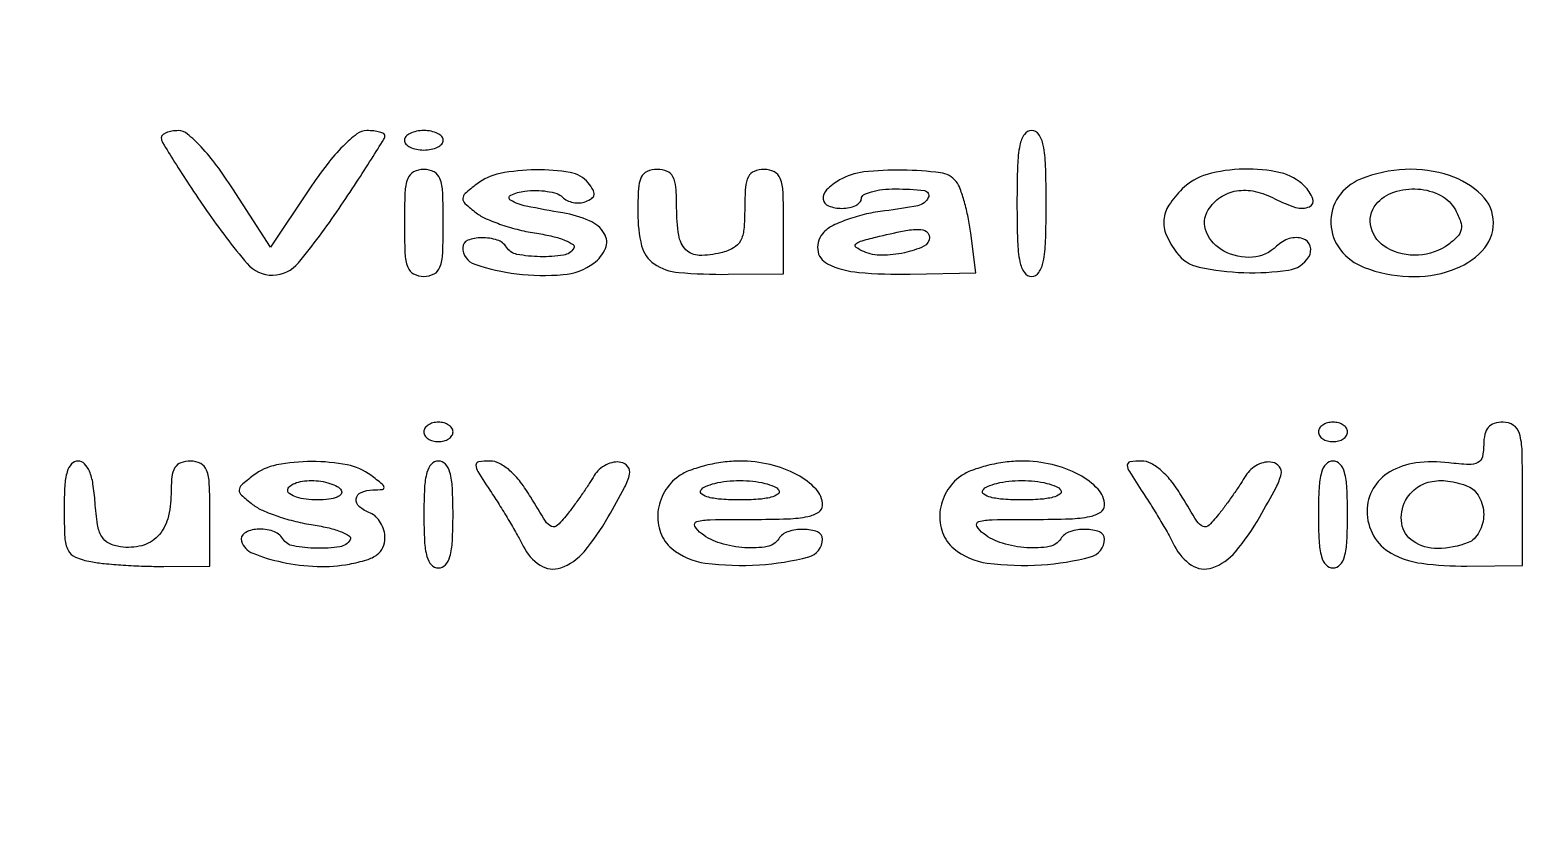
# Model space of a CAD drawing. Extents: x 0 to 1066, y 0 to 761.
# Drawn here: x 984.79 to 997.85, y 127.07 to 133.87 of the extents above; entities that cross this region are included whole.
import ezdxf

# ---------------------------------------------------------------- set-up
doc = ezdxf.new("R2010")
doc.units = 0
doc.header["$MEASUREMENT"] = 0

msp = doc.modelspace()

# ---------------------------------------------------------------- linework, layer by layer
for points in [[(710.559243, 95.267872, -0.000023), (733.258836, 95.240684, -0.000004), (756.324384, 95.211821, -0.198594)], [(542.992229, 95.24091, -0.000004), (565.972908, 95.212432, -0.198597)], [(606.442229, 95.24091, -0.000004), (629.422908, 95.212432, -0.198597)], [(669.892229, 95.24091, -0.000004), (692.872908, 95.212432, -0.198597)]]:
    msp.add_lwpolyline(points, format="xyb")
for points in [[(985.9284, 132.928875, 0.136489), (985.940041, 132.887027, 0.003415), (986.044286, 132.716782, 0.007095), (986.17173, 132.518152, 0.004747), (986.322907, 132.294375, 0.024623), (986.674941, 131.834046, 0.224915), (986.898492, 131.73254, 0.219969), (987.121803, 131.840215, 0.023552), (987.474892, 132.313088, 0.003199), (987.627937, 132.542713, 0.004946), (987.756903, 132.743213, 0.001726), (987.865536, 132.917159, 0.139597), (987.8742, 132.947588, 0.282421), (987.863866, 132.964424, 0.050108), (987.827824, 132.978389, 0.041295), (987.77682, 132.988038, 0.026115), (987.716323, 132.9912, 0.164071), (987.629646, 132.961971, 0.035922), (987.509906, 132.856462, 0.030245), (987.370887, 132.69674, 0.016103), (987.217823, 132.48393), (986.877199, 131.97666), (986.55085, 132.48319, 0.017), (986.409053, 132.687657, 0.027904), (986.274024, 132.849234, 0.030083), (986.155763, 132.961348, 0.175153), (986.07645, 132.99046, 0.040202), (986.019762, 132.98618, 0.05969), (985.97189, 132.972675, 0.078688), (985.939347, 132.952666, 0.219027)], [(988.0434, 132.9066, 0.191087), (988.056215, 132.874293, 0.088204), (988.093103, 132.846851, 0.068025), (988.147846, 132.828234, 0.048028), (988.2126, 132.822, 0.048028), (988.277354, 132.828234, 0.068025), (988.332098, 132.846851, 0.088204), (988.368985, 132.874293, 0.191087), (988.3818, 132.9066, 0.191087), (988.368985, 132.938907, 0.088204), (988.332098, 132.966349, 0.068025), (988.277354, 132.984966, 0.048028), (988.2126, 132.9912, 0.048028), (988.147846, 132.984966, 0.068025), (988.093103, 132.966349, 0.088204), (988.056215, 132.938907, 0.191087)], [(993.3732, 132.3567, 0.007659), (993.378257, 132.026572, 0.041714), (993.39858, 131.8491, 0.098409), (993.437362, 131.755705, 0.250296), (993.5001, 131.7222, 0.250296), (993.562838, 131.755705, 0.098409), (993.60162, 131.8491, 0.041714), (993.621943, 132.026572, 0.007659), (993.627, 132.3567, 0.007659), (993.621943, 132.686828, 0.041714), (993.60162, 132.8643, 0.098409), (993.562838, 132.957695, 0.250296), (993.5001, 132.9912, 0.250296), (993.437362, 132.957695, 0.098409), (993.39858, 132.8643, 0.041714), (993.378257, 132.686828, 0.007659)], [(988.0434, 132.1875, 0.009792), (988.048603, 131.921844, 0.077556), (988.072241, 131.801513, 0.189837), (988.123419, 131.743628, 0.118451), (988.2126, 131.7222, 0.118451), (988.301781, 131.743628, 0.189837), (988.352959, 131.801513, 0.077556), (988.376597, 131.921844, 0.009792), (988.3818, 132.1875, 0.009792), (988.376597, 132.453156, 0.077556), (988.352959, 132.573488, 0.189837), (988.301781, 132.631372, 0.118451), (988.2126, 132.6528, 0.118451), (988.123419, 132.631372, 0.189837), (988.072241, 132.573488, 0.077556), (988.048603, 132.453156, 0.009792)], [(988.67292, 132.5259, 0.01594), (988.571721, 132.442415, 0.210578), (988.551811, 132.399462, 0.218879), (988.570484, 132.356732, 0.017291), (988.668173, 132.275571, 0.061479), (988.754522, 132.224294, 0.021677), (988.889022, 132.17217, 0.021139), (989.043314, 132.127117, 0.023249), (989.196059, 132.096894, -0.020622), (989.334084, 132.070337, -0.038368), (989.442613, 132.035809, -0.053237), (989.511085, 131.99919, -0.401415), (989.518043, 131.966524, -0.220431), (989.427838, 131.906998, -0.041408), (989.225352, 131.89349, -0.041544), (989.022905, 131.913639, -0.211831), (988.9317, 131.976, 0.180568), (988.851637, 132.038129, 0.07719), (988.715578, 132.058494, 0.088965), (988.593947, 132.035988, 0.312179), (988.551, 131.973906, 0.321365), (988.656156, 131.827194, 0.051888), (989.019314, 131.744706, 0.050808), (989.4242, 131.73736, 0.137859), (989.690676, 131.836866, 0.134861), (989.792462, 131.964995, 0.242944), (989.782861, 132.095498, 0.156042), (989.653721, 132.206749, 0.059206), (989.422596, 132.274024, -0.009657), (989.104308, 132.333354, -0.079034), (988.966504, 132.385435, -0.611792), (988.968527, 132.429036, -0.073156), (989.090056, 132.464019, -0.03537), (989.189271, 132.470329, -0.037425), (989.286496, 132.462338, -0.040315), (989.368385, 132.442523, -0.117385), (989.417615, 132.412225, 0.086543), (989.458809, 132.383265, 0.062692), (989.512249, 132.36586, 0.061752), (989.569255, 132.362075, 0.077494), (989.620968, 132.373191, 0.061129), (989.674011, 132.401382, 0.209983), (989.693812, 132.433954, 0.169716), (989.685181, 132.475687, 0.038153), (989.6426, 132.53578, 0.179625), (989.486422, 132.625744, 0.044364), (989.186622, 132.649321, 0.045332), (988.876521, 132.61796, 0.117159)], [(990.0738, 132.275077, 0.058682), (990.107594, 131.988126, 0.186731), (990.21528, 131.831955, 0.129472), (990.429752, 131.75599, 0.022974), (990.859265, 131.74011), (991.3428, 131.744455), (991.3428, 132.198628, 0.010208), (991.337526, 132.456916, 0.079111), (991.313771, 132.574878, 0.18996), (991.262616, 132.631803, 0.116342), (991.1736, 132.6528, 0.094675), (991.087226, 132.636297, 0.183949), (991.036176, 132.589551, 0.099169), (991.01075, 132.496916, 0.017546), (991.0044, 132.316012, -0.021073), (990.996608, 132.131211, -0.101466), (990.967012, 132.03076, -0.147476), (990.906334, 131.96962, -0.062694), (990.797708, 131.927347, -0.063704), (990.608842, 131.904829, -0.198871), (990.493333, 131.953826, -0.158215), (990.43007, 132.080507, -0.03735), (990.4122, 132.319393, 0.017886), (990.405806, 132.498082, 0.09985), (990.380317, 132.589974, 0.183507), (990.329262, 132.636424, 0.094082), (990.243, 132.6528, 0.102041), (990.155467, 132.634748, 0.187889), (990.104424, 132.584435, 0.091374), (990.079689, 132.482875, 0.014166)], [(991.82925, 132.561424, 0.061831), (991.717351, 132.476195, 0.224089), (991.687018, 132.394494, 0.292314), (991.732562, 132.335103, 0.087176), (991.8504, 132.3144, 0.048028), (991.915154, 132.320634, 0.068025), (991.969898, 132.339251, 0.088204), (992.006785, 132.366693, 0.191087), (992.0196, 132.399, -0.277684), (992.039235, 132.43163, -0.052312), (992.106579, 132.458749, -0.042582), (992.202242, 132.477463, -0.027026), (992.3157, 132.4836, -0.029583), (992.568225, 132.468646, -0.51642), (992.60165, 132.407331, -0.233852), (992.5113, 132.337635, -0.021346), (992.222381, 132.292512, 0.028508), (992.063078, 132.265291, 0.027746), (991.906425, 132.219952, 0.028878), (991.773633, 132.1646, 0.085299), (991.693631, 132.107139, 0.220085), (991.639145, 131.955277, 0.262859), (991.72419, 131.831729, 0.092641), (991.997023, 131.756488, 0.025724), (992.442524, 131.741828), (993.014644, 131.752436), (992.970997, 132.096868, 0.018083), (992.948148, 132.236484, 0.019242), (992.915633, 132.371187, 0.019228), (992.878897, 132.484393, 0.079246), (992.843816, 132.54705, 0.196648), (992.706904, 132.624334, 0.027855), (992.377642, 132.647374, 0.031389), (992.039417, 132.630927, 0.104392)], [(994.8114, 132.4836, 0.050288), (994.694904, 132.340977, 0.124671), (994.650704, 132.214563, 0.127219), (994.672415, 132.084004, 0.053428), (994.76228, 131.92872, 0.184603), (994.957529, 131.802375, 0.044225), (995.347738, 131.754992, 0.043681), (995.735281, 131.776274, 0.221043), (995.912058, 131.8914, 0.216893), (995.924411, 131.984953, 0.243745), (995.861473, 132.049336, 0.155135), (995.74243, 132.050617, 0.122696), (995.631494, 131.983934, -0.181548), (995.421453, 131.888566, -0.139912), (995.173401, 131.941693, -0.170747), (995.021674, 132.106681, -0.24665), (995.036874, 132.300341, -0.103177), (995.143, 132.410315, -0.108386), (995.282438, 132.466274, -0.097009), (995.445222, 132.461764, -0.067675), (995.617877, 132.397514, 0.047758), (995.797711, 132.322338, 0.179191), (995.917874, 132.328846, 0.403167), (995.946579, 132.397581, 0.104006), (995.874188, 132.508527, 0.141171), (995.664694, 132.624312, 0.062047), (995.346554, 132.656389, 0.061701), (995.026823, 132.609146, 0.129583)], [(996.36279, 132.568316, 0.14807), (996.170065, 132.413322, 0.161253), (996.103857, 132.18284, 0.156057), (996.187768, 131.952709, 0.137919), (996.393546, 131.800319, 0.080721), (996.781376, 131.720802, 0.093416), (997.154013, 131.775276, 0.117863), (997.420057, 131.944339, 0.194929), (997.5186, 132.1875, 0.202802), (997.415682, 132.430804, 0.113525), (997.136198, 132.599996, 0.091074), (996.751578, 132.652877, 0.084775)], [(997.187935, 132.299947, -0.037087), (997.232942, 132.198418, -0.136333), (997.237957, 132.128995, -0.143454), (997.206425, 132.068989, -0.042682), (997.127538, 132.000262, -0.145269), (996.865847, 131.906851, -0.141081), (996.592203, 131.969764, -0.202064), (996.453568, 132.146288, -0.24464), (996.497515, 132.349609, -0.138683), (996.652071, 132.455906, -0.099997), (996.860757, 132.482665, -0.102093), (997.059844, 132.426431, -0.151297)], [(992.6118, 132.062212, -0.291977), (992.561804, 131.983894, -0.055057), (992.393165, 131.92717, -0.053243), (992.195546, 131.905727, -0.103697), (992.040939, 131.937866, -0.043256), (991.973901, 131.974321, -0.447643), (991.969885, 132.001925, -0.150369), (992.010322, 132.028129, -0.009875), (992.1465, 132.063881, -0.008425), (992.391432, 132.118689, -0.051766), (992.519946, 132.131565, -0.147612), (992.58546, 132.111536, -0.250287)], [(988.2126, 130.3686, 0.148195), (988.222377, 130.336337, 0.098894), (988.249877, 130.308851, 0.082425), (988.290986, 130.290319, 0.064853), (988.3395, 130.284, 0.064853), (988.388014, 130.290319, 0.082425), (988.429123, 130.308851, 0.098894), (988.456623, 130.336337, 0.148195), (988.4664, 130.3686, 0.148195), (988.456623, 130.400863, 0.098894), (988.429123, 130.428349, 0.082425), (988.388014, 130.446881, 0.064853), (988.3395, 130.4532, 0.064853), (988.290986, 130.446881, 0.082425), (988.249877, 130.428349, 0.098894), (988.222377, 130.400863, 0.148195)], [(995.9958, 130.3686, 0.148195), (996.005577, 130.336337, 0.098894), (996.033077, 130.308851, 0.082425), (996.074186, 130.290319, 0.064853), (996.1227, 130.284, 0.064853), (996.171214, 130.290319, 0.082425), (996.212323, 130.308851, 0.098894), (996.239823, 130.336337, 0.148195), (996.2496, 130.3686, 0.148195), (996.239823, 130.400863, 0.098894), (996.212323, 130.428349, 0.082425), (996.171214, 130.446881, 0.064853), (996.1227, 130.4532, 0.064853), (996.074186, 130.446881, 0.082425), (996.033077, 130.428349, 0.098894), (996.005577, 130.400863, 0.148195)], [(997.434, 130.258688, -0.054931), (997.42232, 130.15269, -0.220749), (997.38367, 130.102272, -0.133768), (997.305407, 130.085077, -0.016636), (997.130169, 130.099646, 0.060978), (996.843454, 130.098044, 0.101887), (996.61613, 130.020061, 0.127981), (996.471599, 129.874742, 0.132798), (996.4188, 129.679455, 0.129689), (996.47543, 129.464797, 0.138559), (996.629665, 129.312354, 0.09324), (996.895891, 129.224648, 0.035894), (997.28595, 129.201002), (997.7724, 129.206455), (997.7724, 129.829828, 0.006073), (997.767898, 130.200451, 0.06026), (997.745509, 130.354128, 0.181282), (997.694027, 130.425679, 0.148175), (997.6032, 130.4532, 0.07407), (997.5259, 130.441686, 0.140703), (997.473548, 130.407736, 0.126026), (997.443627, 130.348124, 0.053665)], [(985.0824, 129.698522, 0.012489), (985.088671, 129.447487, 0.105113), (985.117556, 129.338648, 0.179165), (985.182497, 129.278468, 0.052539), (985.31505, 129.239228, 0.021465), (985.431888, 129.222774, 0.007966), (985.597403, 129.20933, 0.007877), (985.778644, 129.200375, 0.009423), (985.94955, 129.19785), (986.3514, 129.199488), (986.3514, 129.657144, 0.010074), (986.346149, 129.917738, 0.078618), (986.322431, 130.036443, 0.189931), (986.271268, 130.093668, 0.117002), (986.1822, 130.1148, 0.086069), (986.097879, 130.100177, 0.174939), (986.046674, 130.057932, 0.10994), (986.020136, 129.976664, 0.02416), (986.013, 129.829059, -0.066885), (985.983949, 129.612861, -0.124226), (985.89743, 129.459746, -0.141078), (985.757568, 129.377991, -0.097682), (985.573507, 129.368056, -0.078511), (985.471612, 129.399299, -0.150593), (985.409826, 129.457225, -0.093022), (985.373939, 129.560919, -0.018864), (985.352486, 129.75525, 0.021194), (985.333896, 129.916739, 0.058471), (985.302978, 130.026828, 0.098074), (985.259903, 130.091703, 0.199886), (985.204436, 130.1148, 0.212137), (985.147871, 130.08967, 0.112844), (985.10975, 130.021505, 0.056485), (985.088349, 129.898542, 0.014868)], [(986.72712, 129.9879, 0.01594), (986.625921, 129.904415, 0.210578), (986.606011, 129.861462, 0.218879), (986.624684, 129.818732, 0.017291), (986.722373, 129.737571, 0.061479), (986.808722, 129.686294, 0.021677), (986.943222, 129.63417, 0.021139), (987.097514, 129.589117, 0.023249), (987.250259, 129.558894, -0.020622), (987.388284, 129.532337, -0.038368), (987.496813, 129.497809, -0.053237), (987.565285, 129.46119, -0.401415), (987.572243, 129.428524, -0.220431), (987.482038, 129.368998, -0.041408), (987.279552, 129.35549, -0.041544), (987.077105, 129.375639, -0.211831), (986.9859, 129.438, 0.18116), (986.9001, 129.504423, 0.089994), (986.761574, 129.521246, 0.122237), (986.651709, 129.48703, 0.348691), (986.625725, 129.41685, 0.222469), (986.724035, 129.312213, 0.042712), (986.979959, 129.234898, 0.042987), (987.284523, 129.197527, 0.055461), (987.565353, 129.218527, 0.026419), (987.715357, 129.254961, 0.085342), (987.80688, 129.300462, 0.130002), (987.856467, 129.361706, 0.105905), (987.8742, 129.444489, 0.069481), (987.864723, 129.512362, 0.063147), (987.836923, 129.577458, 0.066772), (987.795827, 129.630075, 0.102347), (987.7473, 129.661206, -0.084728), (987.652203, 129.717625, -0.247463), (987.62471, 129.786237, -0.273917), (987.666232, 129.842146, -0.095063), (987.76845, 129.863691, 0.019471), (987.852409, 129.868491, 0.423232), (987.866322, 129.885908, 0.194392), (987.850569, 129.914022, 0.007128), (987.75228, 129.990591, 0.115624), (987.545691, 130.082188, 0.047469), (987.238544, 130.1106, 0.047467), (986.931899, 130.080611, 0.116915)], [(988.2126, 129.6495, 0.01212), (988.218236, 129.417025, 0.054498), (988.239518, 129.2829, 0.118311), (988.278965, 129.210997, 0.211442), (988.3395, 129.1842, 0.211442), (988.400035, 129.210997, 0.118311), (988.439482, 129.2829, 0.054498), (988.460764, 129.417025, 0.01212), (988.4664, 129.6495, 0.01212), (988.460764, 129.881975, 0.054498), (988.439482, 130.0161, 0.118311), (988.400035, 130.088003, 0.211442), (988.3395, 130.1148, 0.211442), (988.278965, 130.088003, 0.118311), (988.239518, 130.0161, 0.054498), (988.218236, 129.881975, 0.01212)], [(988.801057, 129.83985, -0.006979), (988.877626, 129.720642, -0.005528), (988.957146, 129.589751, -0.005591), (989.028229, 129.466661, -0.013863), (989.076745, 129.37455, 0.134146), (989.223759, 129.208198, 0.23165), (989.403075, 129.185655, 0.136932), (989.606239, 129.325357, 0.044035), (989.817211, 129.62835, 0.007017), (989.959247, 129.884564, 0.06648), (990.003281, 130.001769, 0.229741), (989.988735, 130.065318, 0.172476), (989.926778, 130.103521, 0.098776), (989.864914, 130.104389, 0.070303), (989.798996, 130.082306, 0.067517), (989.739195, 130.041529, 0.076148), (989.695206, 129.98774, -0.012513), (989.65214, 129.918824, -0.005827), (989.593041, 129.831544, -0.005768), (989.528854, 129.741329, -0.008021), (989.469169, 129.662156, -0.028522), (989.376754, 129.556583, -0.307369), (989.323896, 129.545961, -0.153957), (989.269931, 129.591748, -0.007158), (989.143563, 129.799087, 0.030058), (989.054527, 129.931164, 0.047852), (988.961839, 130.030883, 0.059095), (988.871137, 130.094039, 0.123165), (988.788136, 130.1148, 0.036278), (988.688678, 130.107574, 0.385767), (988.664964, 130.078806, 0.130091), (988.682689, 130.022639, 0.005122)], [(990.431024, 129.983103, 0.109834), (990.306471, 129.846966, 0.106782), (990.249728, 129.669486, 0.112296), (990.272437, 129.491592, 0.132631), (990.369946, 129.353362, 0.14246), (990.661611, 129.226696, 0.047426), (991.131765, 129.211687, 0.047836), (991.560801, 129.280249, 0.341612), (991.6812, 129.435906, 0.312179), (991.638253, 129.497988, 0.088965), (991.516622, 129.520494, 0.07719), (991.380563, 129.500129, 0.180568), (991.3005, 129.438, -0.214617), (991.200304, 129.370273, -0.059683), (991.006408, 129.360112, -0.056833), (990.794005, 129.398854, -0.088632), (990.62868, 129.482991, -0.101387), (990.571287, 129.548277, -0.488362), (990.587363, 129.587441, -0.064579), (990.705191, 129.604492, -0.003683), (991.07283, 129.6072, 0.008436), (991.381258, 129.612404, 0.041106), (991.554671, 129.632595, 0.090771), (991.648344, 129.669913, 0.258175), (991.6812, 129.729303, 0.191819), (991.625115, 129.870117, 0.080331), (991.460038, 129.996239, 0.066193), (991.224786, 130.084762, 0.056989), (990.9621, 130.1148, 0.033303), (990.816965, 130.105122, 0.027486), (990.664588, 130.076114, 0.028339), (990.527323, 130.033692, 0.063738)], [(992.884424, 129.983103, 0.109834), (992.759871, 129.846966, 0.106782), (992.703128, 129.669486, 0.112296), (992.725837, 129.491592, 0.132631), (992.823346, 129.353362, 0.14246), (993.115011, 129.226696, 0.047426), (993.585165, 129.211687, 0.047836), (994.014201, 129.280249, 0.341612), (994.1346, 129.435906, 0.312179), (994.091653, 129.497988, 0.088965), (993.970022, 129.520494, 0.07719), (993.833963, 129.500129, 0.180568), (993.7539, 129.438, -0.214617), (993.653704, 129.370273, -0.059683), (993.459808, 129.360112, -0.056833), (993.247405, 129.398854, -0.088632), (993.08208, 129.482991, -0.101387), (993.024687, 129.548277, -0.488362), (993.040763, 129.587441, -0.064579), (993.158591, 129.604492, -0.003683), (993.52623, 129.6072, 0.008436), (993.834658, 129.612404, 0.041106), (994.008071, 129.632595, 0.090771), (994.101744, 129.669913, 0.258175), (994.1346, 129.729303, 0.191819), (994.078515, 129.870117, 0.080331), (993.913438, 129.996239, 0.066193), (993.678186, 130.084762, 0.056989), (993.4155, 130.1148, 0.033303), (993.270365, 130.105122, 0.027486), (993.117988, 130.076114, 0.028339), (992.980723, 130.033692, 0.063738)], [(994.469257, 129.83985, -0.006979), (994.545826, 129.720642, -0.005528), (994.625346, 129.589751, -0.005591), (994.696429, 129.466661, -0.013863), (994.744945, 129.37455, 0.134146), (994.891959, 129.208198, 0.23165), (995.071275, 129.185655, 0.136932), (995.274439, 129.325357, 0.044035), (995.485411, 129.62835, 0.007017), (995.627447, 129.884564, 0.06648), (995.671481, 130.001769, 0.229741), (995.656935, 130.065318, 0.172476), (995.594978, 130.103521, 0.098776), (995.533114, 130.104389, 0.070303), (995.467196, 130.082306, 0.067517), (995.407395, 130.041529, 0.076148), (995.363406, 129.98774, -0.012513), (995.32034, 129.918824, -0.005827), (995.261241, 129.831544, -0.005768), (995.197054, 129.741329, -0.008021), (995.137369, 129.662156, -0.028522), (995.044954, 129.556583, -0.307369), (994.992096, 129.545961, -0.153957), (994.938131, 129.591748, -0.007158), (994.811763, 129.799087, 0.030058), (994.722727, 129.931164, 0.047852), (994.630039, 130.030883, 0.059095), (994.539337, 130.094039, 0.123165), (994.456336, 130.1148, 0.036278), (994.356878, 130.107574, 0.385767), (994.333164, 130.078806, 0.130091), (994.350889, 130.022639, 0.005122)], [(995.9958, 129.6495, 0.01212), (996.001436, 129.417025, 0.054498), (996.022718, 129.2829, 0.118311), (996.062165, 129.210997, 0.211442), (996.1227, 129.1842, 0.211442), (996.183235, 129.210997, 0.118311), (996.222682, 129.2829, 0.054498), (996.243964, 129.417025, 0.01212), (996.2496, 129.6495, 0.01212), (996.243964, 129.881975, 0.054498), (996.222682, 130.0161, 0.118311), (996.183235, 130.088003, 0.211442), (996.1227, 130.1148, 0.211442), (996.062165, 130.088003, 0.118311), (996.022718, 130.0161, 0.054498), (996.001436, 129.881975, 0.01212)], [(987.4935, 129.861, -0.297719), (987.492666, 129.827856, -0.145541), (987.458305, 129.800191, -0.069343), (987.387217, 129.782013, -0.027979), (987.286993, 129.7764, -0.031003), (987.18785, 129.782553, -0.048032), (987.10422, 129.801251, -0.061379), (987.046171, 129.828477, -0.257909), (987.0282, 129.861, -0.222681), (987.043375, 129.893384, -0.076538), (987.088861, 129.920749, -0.058208), (987.155631, 129.93941, -0.039081), (987.234707, 129.9456, -0.037634), (987.317588, 129.939353, -0.041396), (987.395912, 129.920749, -0.045439), (987.459096, 129.893529, -0.130646)], [(991.3005, 129.861, -0.400129), (991.293231, 129.826498, -0.089468), (991.232883, 129.799299, -0.044569), (991.120975, 129.78171, -0.016707), (990.9621, 129.7764, -0.016707), (990.803225, 129.78171, -0.044569), (990.691317, 129.799299, -0.089468), (990.630969, 129.826498, -0.400129), (990.6237, 129.861, -0.158284), (990.662271, 129.893703, -0.036095), (990.744673, 129.920749, -0.033884), (990.848732, 129.939387, -0.02738), (990.9621, 129.9456, -0.02738), (991.075468, 129.939387, -0.033884), (991.179527, 129.920749, -0.036095), (991.261929, 129.893703, -0.158284)], [(993.7539, 129.861, -0.400129), (993.746631, 129.826498, -0.089468), (993.686283, 129.799299, -0.044569), (993.574375, 129.78171, -0.016707), (993.4155, 129.7764, -0.016707), (993.256625, 129.78171, -0.044569), (993.144717, 129.799299, -0.089468), (993.084369, 129.826498, -0.400129), (993.0771, 129.861, -0.158284), (993.115671, 129.893703, -0.036095), (993.198073, 129.920749, -0.033884), (993.302132, 129.939387, -0.02738), (993.4155, 129.9456, -0.02738), (993.528868, 129.939387, -0.033884), (993.632927, 129.920749, -0.036095), (993.715329, 129.893703, -0.158284)], [(997.300181, 129.894249, -0.110312), (997.351369, 129.860261, -0.066238), (997.394691, 129.801171, -0.061346), (997.424019, 129.727275, -0.063906), (997.434, 129.6495, -0.063906), (997.424019, 129.571725, -0.061346), (997.394691, 129.497829, -0.066238), (997.351369, 129.438739, -0.110312), (997.300181, 129.404751, -0.088414), (997.033691, 129.353489, -0.152316), (996.819006, 129.417235, -0.209428), (996.720432, 129.572058, -0.162783), (996.754306, 129.770992, -0.106737), (996.843601, 129.876137, -0.10842), (996.967846, 129.934336, -0.091519), (997.122679, 129.940462, -0.055913)]]:
    msp.add_lwpolyline(points, format="xyb", close=True)

doc.saveas('drawing.dxf')
